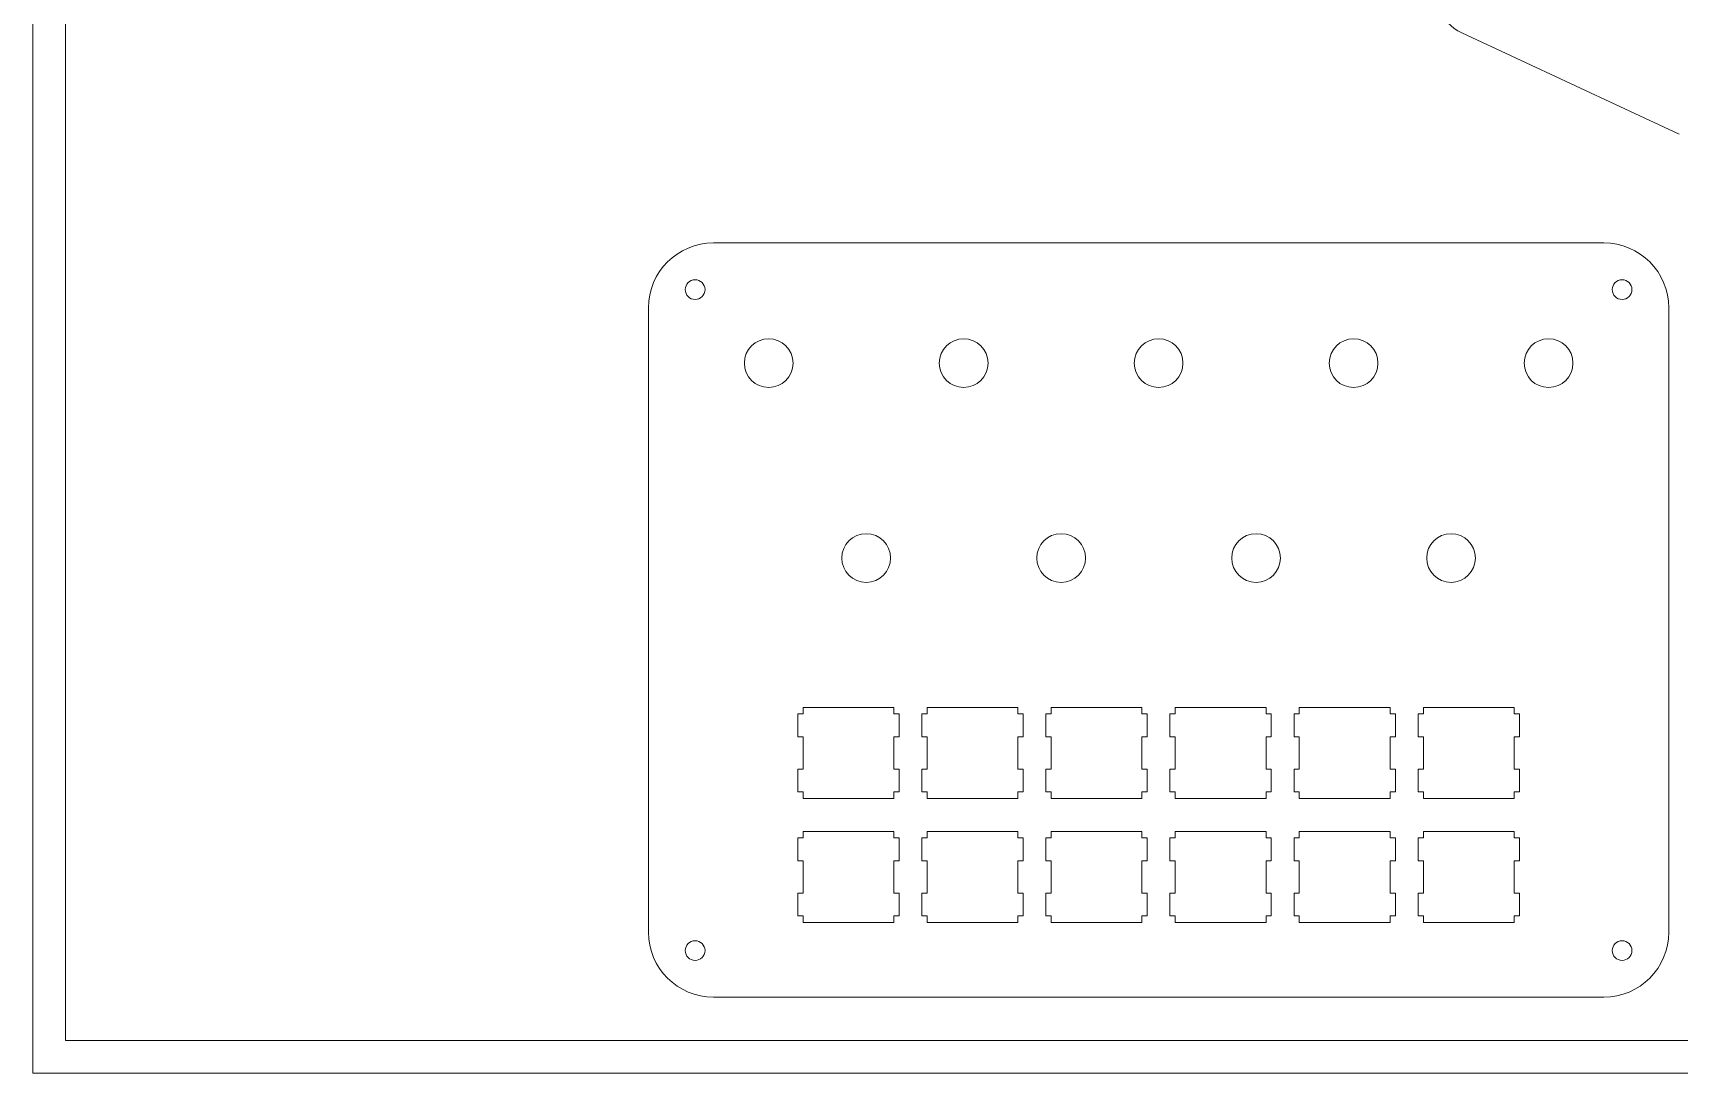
# Model space of a CAD drawing. Header units: millimetres. Extents: x -285 to 1112, y -5 to 442.
# Drawn here: x -5 to 248.3, y -5 to 155.1 of the extents above; entities that cross this region are included whole.
import ezdxf

# ---------------------------------------------------------------- set-up
doc = ezdxf.new("R2010")
doc.units = ezdxf.units.MM
doc.header["$MEASUREMENT"] = 0
doc.layers.get('0').update_dxf_attribs({"lineweight": 0, "true_color": 0xf6921e})
doc.layers.add('Cutting lines', color=5, linetype='Continuous', lineweight=0)

msp = doc.modelspace()

# ---------------------------------------------------------------- linework, layer by layer
at = {"lineweight": 0}
for points in [[(-5, -5), (795, -5), (795, 389), (-5, 389)], [(0, 0), (790, 0), (790, 384), (0, 384)]]:
    msp.add_lwpolyline(points, close=True, dxfattribs=at)
at = {"layer": 'Cutting lines', "lineweight": 0}
msp.add_line((248.31, 139.53), (214.9, 155.11), dxfattribs=at)
at = {"layer": 'Cutting lines'}
for p, q in [((99.72, 122.78), (236.72, 122.78)), ((89.72, 112.78), (89.72, 16.69)), ((246.72, 112.78), (246.72, 16.69)), ((236.72, 6.69), (99.72, 6.69))]:
    msp.add_line(p, q, dxfattribs=at)
for points in [[(127.48, 51.26), (127.48, 50.28), (128.29, 50.28), (128.29, 46.78), (127.48, 46.78), (127.48, 41.77), (128.29, 41.77), (128.29, 38.27), (127.48, 38.27), (127.48, 37.29), (113.51, 37.29), (113.51, 38.27), (112.7, 38.27), (112.7, 41.77), (113.51, 41.77), (113.51, 46.78), (112.7, 46.78), (112.7, 50.28), (113.51, 50.28), (113.51, 51.26)], [(146.57, 51.26), (146.57, 50.28), (147.38, 50.28), (147.38, 46.78), (146.57, 46.78), (146.57, 41.77), (147.38, 41.77), (147.38, 38.27), (146.57, 38.27), (146.57, 37.29), (132.6, 37.29), (132.6, 38.27), (131.79, 38.27), (131.79, 41.77), (132.6, 41.77), (132.6, 46.78), (131.79, 46.78), (131.79, 50.28), (132.6, 50.28), (132.6, 51.26)], [(165.66, 51.26), (165.66, 50.28), (166.47, 50.28), (166.47, 46.78), (165.66, 46.78), (165.66, 41.77), (166.47, 41.77), (166.47, 38.27), (165.66, 38.27), (165.66, 37.29), (151.69, 37.29), (151.69, 38.27), (150.88, 38.27), (150.88, 41.77), (151.69, 41.77), (151.69, 46.78), (150.88, 46.78), (150.88, 50.28), (151.69, 50.28), (151.69, 51.26)], [(184.75, 51.26), (184.75, 50.28), (185.56, 50.28), (185.56, 46.78), (184.75, 46.78), (184.75, 41.77), (185.56, 41.77), (185.56, 38.27), (184.75, 38.27), (184.75, 37.29), (170.78, 37.29), (170.78, 38.27), (169.97, 38.27), (169.97, 41.77), (170.78, 41.77), (170.78, 46.78), (169.97, 46.78), (169.97, 50.28), (170.78, 50.28), (170.78, 51.26)], [(203.84, 51.26), (203.84, 50.28), (204.65, 50.28), (204.65, 46.78), (203.84, 46.78), (203.84, 41.77), (204.65, 41.77), (204.65, 38.27), (203.84, 38.27), (203.84, 37.29), (189.87, 37.29), (189.87, 38.27), (189.06, 38.27), (189.06, 41.77), (189.87, 41.77), (189.87, 46.78), (189.06, 46.78), (189.06, 50.28), (189.87, 50.28), (189.87, 51.26)], [(222.93, 51.26), (222.93, 50.28), (223.74, 50.28), (223.74, 46.78), (222.93, 46.78), (222.93, 41.77), (223.74, 41.77), (223.74, 38.27), (222.93, 38.27), (222.93, 37.29), (208.96, 37.29), (208.96, 38.27), (208.15, 38.27), (208.15, 41.77), (208.96, 41.77), (208.96, 46.78), (208.15, 46.78), (208.15, 50.28), (208.96, 50.28), (208.96, 51.26)], [(127.48, 32.17), (127.48, 31.19), (128.29, 31.19), (128.29, 27.69), (127.48, 27.69), (127.48, 22.68), (128.29, 22.68), (128.29, 19.18), (127.48, 19.18), (127.48, 18.2), (113.51, 18.2), (113.51, 19.18), (112.7, 19.18), (112.7, 22.68), (113.51, 22.68), (113.51, 27.69), (112.7, 27.69), (112.7, 31.19), (113.51, 31.19), (113.51, 32.17)], [(146.57, 32.17), (146.57, 31.19), (147.38, 31.19), (147.38, 27.69), (146.57, 27.69), (146.57, 22.68), (147.38, 22.68), (147.38, 19.18), (146.57, 19.18), (146.57, 18.2), (132.6, 18.2), (132.6, 19.18), (131.79, 19.18), (131.79, 22.68), (132.6, 22.68), (132.6, 27.69), (131.79, 27.69), (131.79, 31.19), (132.6, 31.19), (132.6, 32.17)], [(165.66, 32.17), (165.66, 31.19), (166.47, 31.19), (166.47, 27.69), (165.66, 27.69), (165.66, 22.68), (166.47, 22.68), (166.47, 19.18), (165.66, 19.18), (165.66, 18.2), (151.69, 18.2), (151.69, 19.18), (150.88, 19.18), (150.88, 22.68), (151.69, 22.68), (151.69, 27.69), (150.88, 27.69), (150.88, 31.19), (151.69, 31.19), (151.69, 32.17)], [(184.75, 32.17), (184.75, 31.19), (185.56, 31.19), (185.56, 27.69), (184.75, 27.69), (184.75, 22.68), (185.56, 22.68), (185.56, 19.18), (184.75, 19.18), (184.75, 18.2), (170.78, 18.2), (170.78, 19.18), (169.97, 19.18), (169.97, 22.68), (170.78, 22.68), (170.78, 27.69), (169.97, 27.69), (169.97, 31.19), (170.78, 31.19), (170.78, 32.17)], [(203.84, 32.17), (203.84, 31.19), (204.65, 31.19), (204.65, 27.69), (203.84, 27.69), (203.84, 22.68), (204.65, 22.68), (204.65, 19.18), (203.84, 19.18), (203.84, 18.2), (189.87, 18.2), (189.87, 19.18), (189.06, 19.18), (189.06, 22.68), (189.87, 22.68), (189.87, 27.69), (189.06, 27.69), (189.06, 31.19), (189.87, 31.19), (189.87, 32.17)], [(222.93, 32.17), (222.93, 31.19), (223.74, 31.19), (223.74, 27.69), (222.93, 27.69), (222.93, 22.68), (223.74, 22.68), (223.74, 19.18), (222.93, 19.18), (222.93, 18.2), (208.96, 18.2), (208.96, 19.18), (208.15, 19.18), (208.15, 22.68), (208.96, 22.68), (208.96, 27.69), (208.15, 27.69), (208.15, 31.19), (208.96, 31.19), (208.96, 32.17)]]:
    msp.add_lwpolyline(points, close=True, dxfattribs=at)
at = {"layer": 'Cutting lines', "lineweight": 0}
for centre in [(96.9, 115.6), (239.54, 115.6), (96.9, 13.86), (239.54, 13.86)]:
    msp.add_circle(centre, 1.52, dxfattribs=at)
at = {"layer": 'Cutting lines'}
for centre in [(108.22, 104.28), (138.22, 104.28), (168.22, 104.28), (198.22, 104.28), (228.22, 104.28), (123.22, 74.28), (153.22, 74.28), (183.22, 74.28), (213.22, 74.28)]:
    msp.add_circle(centre, 3.75, dxfattribs=at)
at = {"layer": 'Cutting lines', "lineweight": 0}
msp.add_arc((217.85, 161.45), 7, 155.0002, 245.0019, dxfattribs=at)
at = {"layer": 'Cutting lines'}
for centre, start, end in [((99.72, 112.78), 90, 180), ((236.72, 112.78), 0, 90), ((99.72, 16.69), 180, 270), ((236.72, 16.69), 270, 0)]:
    msp.add_arc(centre, 10, start, end, dxfattribs=at)

doc.saveas('drawing.dxf')
